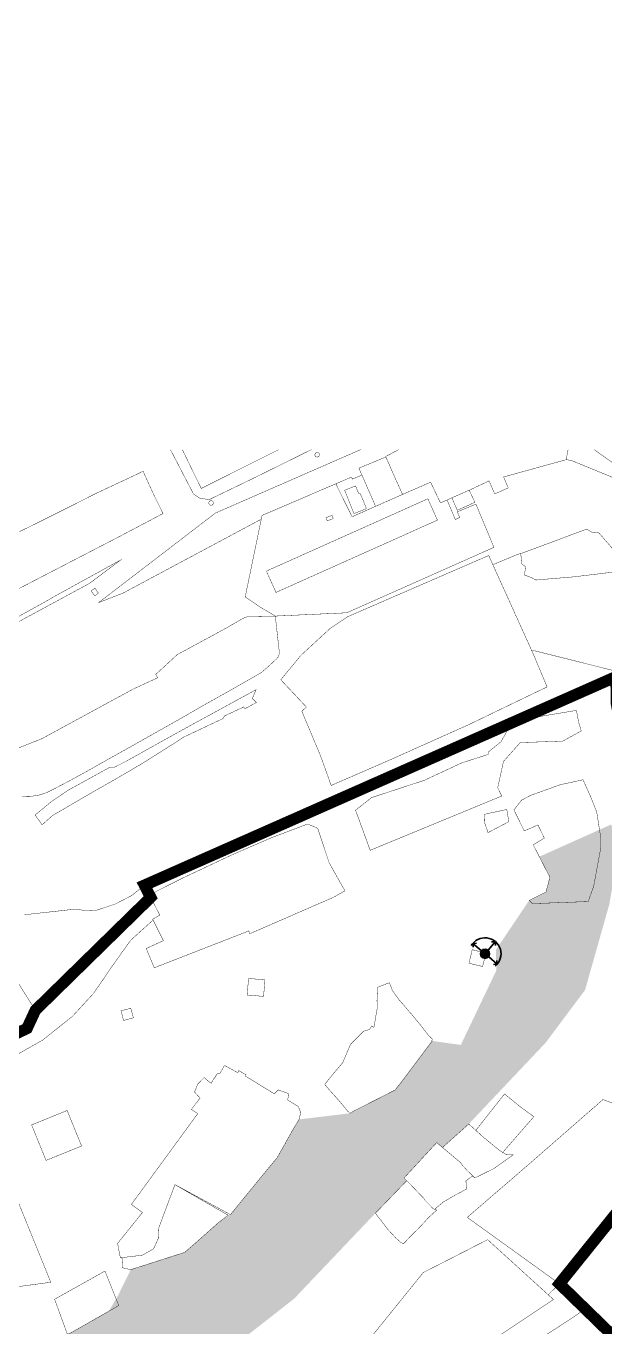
# Model space of a CAD drawing. Header units: millimetres. Extents: x 21689 to 31331, y 37531 to 43751.
# Drawn here: x 27358 to 27660, y 43042 to 43721 of the extents above; entities that cross this region are included whole.
import ezdxf

# ---------------------------------------------------------------- set-up
doc = ezdxf.new("R2010")
doc.units = ezdxf.units.MM
doc.linetypes.add('DASHEDX2', pattern=[1.5, 1, -0.5])
doc.linetypes.add('МЕЖА', pattern=[4, 1, -1, 1, -1])
for name, color, linetype, lineweight in [('0 . 11 - границы ДМ проект', 10, 'МЕЖА', 0), ('0.15 - Видовые раскрытия', 22, 'Continuous', 9), ('CONTUR', 150, 'Continuous', 9)]:
    doc.layers.add(name, color=color, linetype=linetype, lineweight=lineweight)
doc.layers.add('00 Природный ландшафт', color=81, linetype='Continuous', lineweight=9, true_color=0xa9da90, transparency=0.4)

# ---------------------------------------------------------------- blocks, each defined once
blk = doc.blocks.new('участки все')
at = {"layer": 'CONTUR', "const_width": 0.2}
for points in [[(4645.61, 5857.61), (4569.82, 5824.48), (4508.96, 5777.78), (4521.47, 5782.62), (4593.76, 5821.29), (4594.18, 5823.23), (4632.65, 5839.76), (4640.87, 5843.27), (4641.35, 5842.21), (4646.29, 5844.32), (4644.71, 5847.94), (4658.76, 5853.74), (4658.66, 5854), (4665.43, 5857.59), (4665.47, 5857.61)], [(4619.99, 5857.61), (4617.3, 5856.31), (4612.32, 5853.85), (4595.37, 5845.45), (4583.67, 5839.75), (4576.46, 5836.26), (4572.82, 5834.53), (4566.58, 5831.51), (4561.69, 5832.24), (4558.42, 5834.41), (4547.23, 5855.97), (4546.36, 5857.61)], [(4602.92, 5857.61), (4595.63, 5853.98), (4592.05, 5852.19), (4582.17, 5847.23), (4562.48, 5837.35), (4560.08, 5842.22), (4558.2, 5846), (4553.79, 5855.15), (4552.63, 5857.61)], [(4602.92, 5857.61), (4595.63, 5853.98), (4592.05, 5852.19), (4582.17, 5847.23), (4562.48, 5837.35), (4560.08, 5842.22), (4558.2, 5846), (4553.79, 5855.15), (4552.63, 5857.61)], [(4665.47, 5857.61), (4665.43, 5857.59), (4658.65, 5854), (4660.16, 5850.68), (4662.55, 5845.12), (4667.49, 5834.22), (4682.11, 5840.61), (4687.27, 5829.79), (4693.24, 5832.46), (4702.26, 5836.42), (4712.61, 5841.26), (4715.56, 5834.5), (4722.61, 5837.63), (4720.22, 5843.34), (4752.84, 5852.36), (4753.87, 5857.61)], [(4767.45, 5857.61), (4795.32, 5837.77), (4794.99, 5830.03), (4776.32, 5843.44), (4755.41, 5852), (4752.84, 5852.36), (4753.87, 5857.61)], [(4430.07, 5750.02), (4482.82, 5779.17), (4484.51, 5780.23), (4520.33, 5799.95), (4504.17, 5787.8), (4322.49, 5689.39)], [(4466.47, 5701.61), (4479.18, 5706.65), (4527.1, 5732.7), (4527.1, 5732.7), (4539.73, 5738.49), (4538.73, 5740.29), (4549.95, 5750.61), (4575.28, 5764.32), (4584.33, 5769.55), (4586.64, 5770.47), (4601.08, 5770.71), (4603.04, 5753.23), (4603.16, 5752.42), (4603.06, 5750.69), (4602.56, 5749.38), (4601.54, 5748.17), (4597.33, 5744.27), (4593.94, 5741.36), (4592.56, 5740.49), (4575.85, 5730.95), (4563.36, 5723.98), (4550.83, 5716.72), (4526.27, 5702.89), (4513.83, 5695.93), (4503.93, 5690.31), (4493.53, 5684.61), (4485.21, 5680.27), (4481.9, 5678.63), (4478.57, 5677.47), (4475.83, 5676.88), (4472.66, 5676.6), (4468.89, 5676.67)], [(4470.12, 5614.79), (4497.08, 5617.77), (4501.93, 5616.95), (4508.16, 5617.27), (4517.64, 5620.4), (4526.06, 5624.76), (4532.84, 5630.2), (4536.07, 5623.87), (4540.85, 5614.59), (4537.09, 5612.47), (4537.3, 5612.04), (4525.55, 5601.39), (4515.68, 5587.53), (4506.3, 5573.78), (4495.15, 5561.68), (4479.69, 5549.35), (4464.54, 5540.78)], [(4436.9, 5538.85), (4471.53, 5555.44), (4475.92, 5564.94), (4454.18, 5599.4)]]:
    blk.add_lwpolyline(points, dxfattribs=at)
for points in [[(4621.74, 5854.92), (4621.77, 5855.13), (4621.82, 5855.34), (4621.9, 5855.53), (4622.02, 5855.69), (4622.18, 5855.84), (4622.35, 5855.96), (4622.53, 5856.06), (4622.73, 5856.1), (4622.94, 5856.12), (4623.15, 5856.11), (4623.35, 5856.05), (4623.55, 5855.96), (4623.72, 5855.84), (4623.86, 5855.7), (4623.98, 5855.52), (4624.08, 5855.33), (4624.13, 5855.13), (4624.14, 5854.92), (4624.12, 5854.71), (4624.08, 5854.51), (4623.98, 5854.32), (4623.86, 5854.16), (4623.72, 5854), (4623.55, 5853.88), (4623.35, 5853.79), (4623.15, 5853.75), (4622.94, 5853.72), (4622.73, 5853.74), (4622.53, 5853.8), (4622.35, 5853.88), (4622.18, 5854), (4622.02, 5854.15), (4621.9, 5854.33), (4621.82, 5854.52), (4621.76, 5854.71), (4621.74, 5854.92)], [(4644.71, 5847.94), (4658.76, 5853.74), (4660.16, 5850.68), (4662.55, 5845.12), (4667.49, 5834.22), (4653.42, 5828.01), (4644.71, 5847.94)], [(4450.85, 5806.66), (4473.66, 5817.74), (4489.34, 5825.53), (4507.82, 5834.89), (4529.65, 5845.09), (4532.05, 5846.38), (4538.18, 5832.99), (4542.52, 5824.25), (4518.61, 5811.63), (4398.96, 5749.68), (4388.29, 5771.78), (4388.61, 5771.93), (4388.06, 5773.12), (4394.68, 5776.87), (4423.96, 5792.7), (4429, 5795.23), (4450.85, 5806.66)], [(4594.17, 5823.23), (4632.65, 5839.76), (4641.15, 5822.55), (4653.42, 5828.01), (4667.49, 5834.22), (4682.11, 5840.61), (4687.27, 5829.79), (4690.7, 5831.32), (4695.02, 5821.09), (4697.3, 5822.24), (4696.04, 5825.11), (4705.77, 5829.16), (4715.16, 5806.58), (4638.38, 5772.43), (4601.08, 5770.71), (4592.98, 5775.53), (4585.39, 5780.75), (4594.17, 5823.23)], [(4637.27, 5836.38), (4641.85, 5824.91), (4642.13, 5824.21), (4648.64, 5826.81), (4648.36, 5827.49), (4646.57, 5831.97), (4645.23, 5834.91), (4644.59, 5834.65), (4642.97, 5838.67), (4637.27, 5836.38)], [(4702.26, 5836.42), (4693.24, 5832.46), (4696.05, 5825.94), (4705.24, 5830.11), (4702.26, 5836.42)], [(4566.41, 5829.79), (4566.42, 5830), (4566.47, 5830.19), (4566.57, 5830.38), (4566.68, 5830.55), (4566.83, 5830.7), (4567, 5830.83), (4567.19, 5830.91), (4567.39, 5830.96), (4567.61, 5830.99), (4567.81, 5830.96), (4568.01, 5830.91), (4568.2, 5830.82), (4568.37, 5830.71), (4568.52, 5830.55), (4568.65, 5830.38), (4568.73, 5830.19), (4568.78, 5829.99), (4568.81, 5829.78), (4568.78, 5829.57), (4568.73, 5829.37), (4568.65, 5829.18), (4568.52, 5829.01), (4568.37, 5828.87), (4568.2, 5828.74), (4568.01, 5828.65), (4567.81, 5828.6), (4567.6, 5828.59), (4567.39, 5828.6), (4567.19, 5828.65), (4567, 5828.75), (4566.83, 5828.86), (4566.68, 5829.01), (4566.57, 5829.18), (4566.47, 5829.37), (4566.42, 5829.58), (4566.41, 5829.79)], [(4645.28, 5802.71), (4637.71, 5799.31), (4630.15, 5795.92), (4625.17, 5793.7), (4622.47, 5792.49), (4612.45, 5787.99), (4609.6, 5786.71), (4601.44, 5783.06), (4596.45, 5794.2), (4609.42, 5800.01), (4664.85, 5824.83), (4680.69, 5831.94), (4685.68, 5820.8), (4677.37, 5817.09), (4674.74, 5815.91), (4664.48, 5811.3), (4661.89, 5810.13), (4656.9, 5807.89), (4645.28, 5802.71)], [(4596.45, 5794.2), (4609.42, 5800.01), (4664.85, 5824.83), (4680.69, 5831.94), (4685.68, 5820.8), (4677.37, 5817.09), (4674.74, 5815.91), (4664.48, 5811.3), (4661.89, 5810.13), (4656.9, 5807.89), (4645.28, 5802.71), (4637.71, 5799.31), (4630.15, 5795.92), (4625.17, 5793.7), (4622.47, 5792.49), (4612.45, 5787.99), (4609.6, 5786.71), (4601.44, 5783.06), (4596.45, 5794.2)], [(4627.51, 5822.06), (4630.7, 5823.25), (4631.35, 5821.63), (4628.19, 5820.39), (4627.51, 5822.06)], [(4769.85, 5814.19), (4776.44, 5806.65), (4779.67, 5800.91), (4781.61, 5794.78), (4778.42, 5792.85), (4778.21, 5793.78), (4757.06, 5791.21), (4753.19, 5790.89), (4737.03, 5789.53), (4734.86, 5790.74), (4731.14, 5792.12), (4731.64, 5796.48), (4729.57, 5798.06), (4729.2, 5803.31), (4763.67, 5816.15), (4766.08, 5814.58), (4769.85, 5814.19)], [(4630.26, 5682.3), (4624.57, 5698.08), (4614.92, 5721.03), (4617.3, 5723.23), (4603.96, 5737.46), (4614.44, 5750.19), (4629.56, 5764.13), (4638.9, 5770.41), (4712.44, 5802.34), (4735.7, 5750.88), (4740.91, 5738.47), (4742.9, 5733.74), (4738.02, 5731.4), (4701.96, 5714), (4661.18, 5695.75), (4630.26, 5682.3)], [(4714.6, 5797.55), (4727.92, 5803.08), (4729.2, 5803.31), (4729.57, 5798.06), (4731.64, 5796.48), (4731.14, 5792.12), (4734.86, 5790.74), (4737.03, 5789.53), (4753.19, 5790.89), (4757.06, 5791.21), (4778.21, 5793.78), (4778.42, 5792.85), (4781.61, 5794.78), (4790.18, 5774.99), (4792.36, 5770.07), (4796.04, 5758.19), (4796.23, 5757.04), (4798.87, 5740.84), (4777.88, 5738.68), (4776.94, 5742.42), (4734.73, 5753.03), (4714.6, 5797.55)], [(4504.97, 5783.9), (4506.94, 5785.3), (4508.83, 5782.64), (4506.87, 5781.24), (4504.97, 5783.9)], [(4523.38, 5694.99), (4536.04, 5702.06), (4550.2, 5709.96), (4591.07, 5732.31), (4589.12, 5727.72), (4591.23, 5725.57), (4585.15, 5722.32), (4584.64, 5723.3), (4574.56, 5718.55), (4573.83, 5717.22), (4552.92, 5707.36), (4549.69, 5705.15), (4531.26, 5693.52), (4517.61, 5685.52), (4505.23, 5678.49), (4494.2, 5672.04), (4484.82, 5666.56), (4479.45, 5661.77), (4475.75, 5666.84), (4484.44, 5674.01), (4493.04, 5679.82), (4506.58, 5687.28), (4514.72, 5691.77), (4517.28, 5691.9), (4523.38, 5694.99)], [(4650.59, 5648.44), (4642.98, 5669.36), (4651.27, 5675.93), (4678.85, 5684.99), (4698.15, 5693.97), (4712.13, 5698.5), (4712.23, 5699.74), (4718.88, 5705.15), (4722.63, 5711.8), (4734.98, 5717.59), (4758.22, 5721.46), (4759.3, 5715.47), (4760.73, 5710.74), (4751.09, 5705.45), (4728.9, 5704.67), (4720.13, 5694.83), (4717.14, 5681.05), (4719.26, 5676.78), (4711.55, 5673.61), (4650.59, 5648.44)], [(4725.61, 5669.5), (4729.58, 5674.61), (4734.41, 5677.15), (4749.78, 5682.68), (4761.66, 5685.27), (4765.16, 5677.49), (4768.76, 5668.56), (4770.87, 5655.34), (4770.93, 5649.82), (4767.19, 5629.62), (4764.36, 5621.69), (4735.26, 5620.6), (4733.56, 5622.3), (4742.35, 5626.7), (4744.34, 5634.37), (4735.64, 5651.34), (4741.45, 5654.8), (4738.12, 5661.67), (4730.98, 5658.56), (4725.61, 5669.5)], [(4710.22, 5667.16), (4711.41, 5667.51), (4716.47, 5668.59), (4721.86, 5669.75), (4722.94, 5663.37), (4712.1, 5657.69), (4710.13, 5663.28), (4710.22, 5667.16)], [(4536.07, 5623.87), (4538.61, 5626.81), (4551.97, 5633.56), (4560.43, 5637.55), (4578.53, 5646.09), (4592.38, 5652.1), (4598.95, 5654.96), (4606.38, 5657.76), (4609.41, 5658.92), (4617.21, 5661.88), (4618.74, 5661.86), (4623.24, 5659.88), (4629.16, 5641.97), (4630.89, 5638.89), (4637.42, 5627.27), (4631.38, 5623.88), (4587.85, 5604.91), (4587.24, 5606.35), (4583.05, 5604.7), (4569.39, 5599.38), (4550.21, 5591.89), (4537.94, 5587.1), (4533.75, 5597.17), (4542.71, 5601.28), (4539.61, 5607.45), (4537.09, 5612.47), (4540.85, 5614.59), (4536.07, 5623.87)], [(4703.83, 5596.55), (4710.94, 5594.79), (4709.25, 5587.77), (4702.14, 5589.48), (4703.83, 5596.55)], [(4463.58, 5584.5), (4392.96, 5568.28), (4406.2, 5550.46), (4417.52, 5539.51), (4422.04, 5536.33), (4428.37, 5534.77), (4471.53, 5555.44), (4475.92, 5564.94), (4463.58, 5584.5)], [(4587.12, 5581.54), (4595.67, 5580.81), (4594.99, 5572.17), (4586.43, 5572.9), (4587.12, 5581.54)], [(4660.61, 5579.31), (4662.22, 5575.15), (4665.82, 5570.21), (4668.54, 5567.11), (4670.36, 5564.93), (4671.95, 5563.17), (4674.47, 5560.09), (4675.9, 5558.39), (4681.16, 5551.62), (4683.18, 5549.79), (4682.73, 5549.11), (4682.96, 5548.93), (4665.53, 5525.68), (4665.46, 5525.72), (4663.6, 5523.3), (4650.44, 5516.6), (4642.57, 5512.64), (4640.08, 5511.16), (4638.76, 5512.35), (4636.68, 5514.95), (4632.91, 5519.35), (4628.94, 5523.73), (4626.88, 5526.24), (4631.63, 5532.12), (4636.28, 5537.56), (4640.31, 5547.14), (4647.11, 5553.98), (4650.15, 5554.85), (4651.46, 5556.75), (4652.54, 5556), (4654.28, 5566.08), (4654.15, 5570.08), (4654.49, 5576.94), (4657.6, 5578.16), (4660.61, 5579.31)], [(4520.58, 5564.61), (4525.69, 5565.99), (4527.05, 5561), (4521.93, 5559.61), (4520.58, 5564.61)], [(4521.08, 5435.8), (4531.71, 5437.06), (4537.6, 5440.43), (4540.04, 5445.77), (4540.29, 5451.31), (4548.72, 5473.91), (4577.68, 5458.25), (4595.65, 5480.28), (4602.02, 5487.89), (4607.64, 5497.91), (4609.79, 5501.76), (4613.46, 5507.94), (4614.35, 5511.53), (4613.12, 5514.65), (4607.59, 5518.09), (4608.03, 5521.44), (4602.61, 5523.37), (4600.59, 5521.3), (4585.52, 5530.57), (4585.85, 5531.21), (4582.05, 5533.44), (4581.46, 5532.34), (4574.58, 5536.14), (4572.27, 5532.09), (4570.7, 5531.66), (4568.5, 5528.37), (4567.58, 5526.78), (4563.93, 5529.81), (4560.71, 5526.49), (4558.93, 5522.27), (4561.82, 5519.11), (4557.36, 5513.19), (4560.59, 5510.93), (4525.98, 5463.56), (4531.79, 5459.36), (4518.79, 5443.23), (4520.26, 5435.7), (4521.08, 5435.8)], [(4701.25, 5456.81), (4734.08, 5485.14), (4772.06, 5518.32), (4785.19, 5513.36), (4800.75, 5507.38), (4813.41, 5502.74), (4809.51, 5497.27), (4792.29, 5475.54), (4778.4, 5458.46), (4762.06, 5437.79), (4749.35, 5422.14), (4701.25, 5456.81)], [(4705.7, 5502.24), (4709.08, 5499.16), (4718.03, 5491.8), (4719.75, 5490.72), (4735.99, 5509.38), (4729.09, 5514.41), (4720.7, 5521.24), (4705.7, 5502.24)], [(4473.95, 5505.08), (4492.49, 5512.61), (4500.01, 5494.07), (4481.47, 5486.55), (4473.95, 5505.08)], [(4688.37, 5493.32), (4689.82, 5492.07), (4697.74, 5485.4), (4698.91, 5483.77), (4699.8, 5482.84), (4701.07, 5481.41), (4704.1, 5478.48), (4705.18, 5477.4), (4715.07, 5482.26), (4725.26, 5489.5), (4721.61, 5489.54), (4718.03, 5491.8), (4709.08, 5499.16), (4702.05, 5505.57), (4688.37, 5493.32)], [(4685.3, 5495.84), (4686.12, 5495.16), (4689.82, 5492.07), (4697.74, 5485.4), (4698.91, 5483.77), (4699.8, 5482.84), (4701.07, 5481.41), (4704.1, 5478.48), (4700.56, 5475.89), (4700.8, 5471.61), (4697.55, 5469.8), (4694.96, 5468.45), (4688.66, 5464.79), (4684.14, 5460.94), (4683.61, 5461.26), (4678.95, 5465.93), (4678.83, 5466.44), (4673.59, 5471.92), (4671.5, 5474.1), (4670.08, 5475.52), (4668.25, 5477.33), (4685.3, 5495.84)], [(4375.01, 5485.51), (4379.09, 5481.51), (4391.41, 5479.49), (4386.04, 5441.33), (4450.86, 5435.65), (4454.04, 5471.87), (4460.49, 5480.72), (4483.95, 5422.95), (4377.15, 5408.54), (4380.78, 5421.68), (4375.01, 5485.51)], [(4548.72, 5473.91), (4576.53, 5457.91), (4571.54, 5454.19), (4558.97, 5443.01), (4553.78, 5438.53), (4525.67, 5429.52), (4521.47, 5430.47), (4521.08, 5435.8), (4531.71, 5437.06), (4537.6, 5440.43), (4540.04, 5445.77), (4540.29, 5451.31), (4548.72, 5473.91)], [(4669.66, 5475.94), (4670.08, 5475.52), (4671.5, 5474.1), (4673.59, 5471.92), (4678.83, 5466.44), (4678.95, 5465.93), (4683.47, 5461.41), (4683.61, 5461.26), (4684.14, 5460.94), (4684.46, 5461.22), (4685.22, 5460.5), (4684.68, 5460.02), (4680.83, 5456.53), (4678.75, 5454.14), (4675.24, 5450.45), (4671.92, 5447.22), (4667.91, 5442.97), (4666.42, 5443.9), (4663.94, 5446.11), (4660, 5450.32), (4653.31, 5458.98), (4669.66, 5475.94)], [(4508.07, 5231.52), (4565.54, 5281.02), (4573.45, 5275.38), (4585.3, 5295.17), (4607.95, 5324.09), (4713.42, 5392.04), (4746.22, 5413.92), (4711.87, 5445.18), (4678.26, 5427.98), (4642.33, 5383.45), (4624.36, 5382.68), (4607.95, 5368.62), (4597.81, 5377.2), (4577.48, 5355.33), (4514.21, 5317.83), (4489.2, 5252.21), (4508.07, 5231.52)], [(4492.7, 5395.55), (4485.94, 5414.08), (4512.22, 5428.78), (4519.42, 5410.79), (4492.7, 5395.55)], [(4713.42, 5392.04), (4746.22, 5413.92), (4743.5, 5416.45), (4749.35, 5422.14), (4763.01, 5409.33), (4759, 5406.37), (4754.85, 5403.57), (4637.66, 5327.62), (4630.85, 5323.46), (4624.37, 5318.77), (4618.32, 5313.56), (4612.71, 5307.9), (4603.49, 5318.38), (4607.95, 5324.09), (4713.42, 5392.04)]]:
    blk.add_lwpolyline(points, close=True, dxfattribs=at)
blk = doc.blocks.new('Точки и сектора раскрытия панорам')
at = {"layer": '0.15 - Видовые раскрытия', "transparency": 33554687}
h = blk.add_hatch(color=256, dxfattribs=at)
h.dxf.hatch_style = 1
h.paths.add_polyline_path([(1662.2, -164.03, 1), (1661.37, -159.03, 1)])
at = {"layer": '0.15 - Видовые раскрытия', "lineweight": 35}
for p, q in [((1653.65, -162.89), (1654.7, -161.29)), ((1653.65, -162.89), (1659.28, -161.95)), ((1653.65, -162.89), (1655.16, -164.05)), ((1669.92, -160.18), (1664.29, -161.11)), ((1669.92, -160.18), (1668.41, -159.01)), ((1669.92, -160.18), (1668.87, -161.77)), ((1663.14, -169.66), (1661.55, -168.61)), ((1663.14, -169.66), (1662.2, -164.03)), ((1663.14, -169.66), (1664.3, -168.15))]:
    blk.add_line(p, q, dxfattribs=at)
at = {"layer": '0.15 - Видовые раскрытия'}
blk.add_circle((1661.78, -161.53), 2.54, dxfattribs=at)
at = {"layer": '0.15 - Видовые раскрытия', "lineweight": 35}
blk.add_arc((1661.78, -161.51), 8.36, 179.69434, 19.04379, dxfattribs=at)

msp = doc.modelspace()

# ---------------------------------------------------------------- hatches: boundary and pattern name
at = {"layer": '00 Природный ландшафт', "transparency": 33554585}
h = msp.add_hatch(color=256, dxfattribs=at)
h.dxf.hatch_style = 1
h.paths.add_polyline_path([(27233.1, 42874.83), (27241.06, 42926.21), (27283.8, 42950.25), (27322.3, 42984.11), (27340, 42992.44), (27392.19, 42999.38), (27424.77, 42999.57), (27497.65, 43056.71), (27540.05, 43101.34), (27556.4, 43118.3), (27555, 43119.69), (27572.05, 43138.2), (27575.12, 43135.68), (27588.8, 43147.93), (27628.85, 43190.3), (27649.46, 43217.88), (27662.12, 43262.59), (27666.3, 43286.53), (27663.21, 43304.32), (27625.58, 43287.46), (27631.09, 43276.73), (27629.09, 43269.06), (27620.31, 43264.66), (27602.94, 43238.83), (27603.15, 43228.04), (27584.63, 43189.18), (27569.7, 43191.29), (27552.28, 43168.04), (27550.35, 43165.66), (27537.19, 43158.96), (27529.32, 43155), (27526.82, 43153.52), (27500.2, 43150.3), (27496.54, 43144.12), (27494.39, 43140.27), (27488.77, 43130.25), (27482.39, 43122.63), (27464.42, 43100.61), (27458.28, 43096.54), (27445.71, 43085.36), (27440.52, 43080.89), (27412.41, 43071.88), (27405.98, 43058.78), (27401.08, 43050.34), (27382.45, 43039.51), (27322.81, 43020.92), (27300.5, 43015.39), (27270.15, 43008.15), (27247.35, 43004.95), (27236.81, 43059.05), (27237.77, 43062.31), (27239.16, 43069.33), (27251.22, 43149.13), (27239.22, 43149.47), (27214.53, 43153.36), (27208.37, 43167.78), (27223.33, 43176.1), (27217.02, 43189.01), (27218.29, 43206.98), (27213.36, 43207.6), (27202.43, 43208.96), (27182.85, 43202.77), (27158.64, 43184.49), (27133.75, 43169.79), (27093.57, 43130.11), (27065.51, 43094.24), (27062.17, 43067.79), (27078.53, 43050.13), (27091.66, 43038.24), (27116.35, 43026.73), (27126.19, 43022.08), (27140.96, 43012.96), (27145.6, 43025.23), (27157.92, 43018.96), (27160.45, 43022.14), (27168.42, 43017.76), (27185.59, 42979.03), (27173.37, 42949.99), (27187.71, 42945.71), (27181.75, 42918.91), (27180.52, 42913.26), (27200.93, 42901.87), (27206.57, 42885.05)])

# ---------------------------------------------------------------- linework, layer by layer
at = {"layer": '0 . 11 - границы ДМ проект', "color": 7, "linetype": 'DASHEDX2', "lineweight": 100, "ltscale": 9, "transparency": 33554687, "const_width": 6, "flags": 128}
msp.add_lwpolyline([(22946.73, 37638.63), (22902.58, 38352.1), (23040.31, 38403.75), (23117.29, 38401.21), (23331.14, 38342.16), (23767.92, 38429.68), (23839.74, 38479.18), (23935.86, 38610.42), (23988.4, 38646.95), (24015.49, 38690.25), (24098.85, 38777.82), (24145.03, 38828.88), (24135.93, 38857.75), (24309.79, 39159.02), (24384.58, 39142.81), (24479.69, 39275.04), (24546.54, 39209.37), (24750.01, 39350.13), (25003.88, 39639.8), (25413.16, 40107.12), (25363.28, 40286.2), (24989.23, 40491.14), (25395.28, 40838.84), (25660.56, 41058.12), (25845.24, 41208.92), (25792.92, 41266.23), (25888.27, 41383.12), (26058.63, 41521.65), (26092.2, 41658.69), (26130.83, 41752.53), (26159.07, 41742.27), (26300.9, 42104.41), (26325.34, 42112.11), (26524.48, 42049.12), (26659.52, 41994.11), (26661.3, 41997.38), (26646.24, 42050.67), (26706.46, 42026.98), (26859.65, 41970.83), (27006.59, 41919.76), (27172.98, 41911.41), (27384.06, 41951.12), (27369.53, 42033.59), (27673.24, 42086.3), (27976.36, 41979.69), (28033.35, 41963.23), (28102.86, 41962.56), (28159.54, 41928.27), (28328.6, 41835.14), (28499.53, 41807.33), (28720.17, 41761.45), (29052.46, 41622.84), (29045.52, 41606.09), (29058.02, 41600.92), (29065.19, 41619.05), (29089.18, 41611.33), (29476.61, 41567.37), (29694.11, 41552.14), (29707.83, 41609), (29818.28, 41584.5), (29941.9, 41545.71), (30079.67, 41531.57), (30099.06, 41598.9), (30133.54, 41631.15), (30187.93, 41657.25), (30321.66, 41749.67), (30401.38, 41749.67), (30509.19, 41676.74), (30617.63, 41749.67), (30608.36, 41787.7), (30599.77, 41907.5), (30613.25, 41930.65), (30611.36, 41954.39), (30596.2, 41953.51), (30593.67, 42010.25), (30597.05, 42063.37), (30605.38, 42235.81), (30665.45, 42236.17), (30657.33, 42284.13), (30610.32, 42363.4), (30625.51, 42373.52), (30633.15, 42373.02), (30649.52, 42377.68), (30654.81, 42423.45), (30716.03, 42430.23), (30760.54, 42567.65), (30765.8, 42586.36), (30791.95, 42710.49), (30846.37, 42699.4), (30866.74, 42759.78), (30939.13, 42753.23), (31030.96, 42735.49), (31057.16, 42750.28), (31131.35, 42919.39), (31178.71, 43049.99), (31223.9, 43155.77), (31261.16, 43239.22), (31200.23, 43266.25), (31159.04, 43264.62), (31092.9, 43324.59), (31030.84, 43397.77), (30974.06, 43434.01), (30837.68, 43448.49), (30812.71, 43443.57), (30797.57, 43373.26), (30670.04, 43084.43), (30627.79, 42979.09), (30572.79, 42815.93), (30581.39, 42739.2), (30580.07, 42670.05), (30572.53, 42633.02), (30553.34, 42565.66), (30547.4, 42556.65), (30525.72, 42505.25), (30514.51, 42510.11), (30479.51, 42425.86), (30461.95, 42345.38), (30464.75, 42236.14), (30403.52, 42231.72), (30362, 42222.3), (30262.37, 42221.19), (30097.98, 42200.41), (30088.95, 42269.89), (30058.49, 42273.9), (30000.91, 42267.83), (30008.93, 42181.88), (29926.02, 42170.86), (29838.04, 42159.36), (29837.12, 42151.42), (29801.62, 42150.52), (29804.08, 42118.48), (29746.29, 42112.77), (29727.01, 42117.61), (29726.77, 42121.26), (29669.99, 42116.48), (29667.12, 42186.75), (29663.62, 42276.82), (29664.83, 42334.2), (29729.67, 42336.19), (29743.29, 42425.8), (29681.45, 42426.64), (29599.85, 42422.04), (29585.29, 42460.05), (29593.55, 42547.9), (29586.23, 42640.93), (29612.42, 42670.26), (29566.57, 42703.24), (29536.55, 42712.38), (29485.13, 42721.11), (29445.22, 42718.94), (29271.87, 42704.28), (29252.91, 42692.41), (29197.95, 42673.04), (29178.85, 42668.77), (29146.59, 42665.68), (29091.04, 42663.1), (29090.12, 42694.39), (29093.43, 42735.41), (29109.46, 42731.74), (29114.94, 42754.25), (29105.61, 42762.57), (29115.3, 42813.46), (29163.59, 42900), (29195.32, 42957.41), (29200.53, 43020.6), (29169.03, 43102.91), (29094.39, 43130.16), (29034.07, 43130.54), (28931.05, 43118.37), (28819.4, 43060.11), (28798.63, 43021.64), (28799.74, 42985.88), (28707.96, 42909.03), (28686.59, 42891.68), (28665.24, 42871.73), (28655.12, 42859.97), (28647.85, 42848.5), (28636.35, 42823.08), (28630.36, 42817.18), (28632.11, 42786.97), (28651.56, 42783.79), (28691.78, 42770.28), (28688.63, 42759.99), (28685.9, 42758.4), (28674.4, 42734.05), (28670.96, 42721.95), (28465.92, 42806.49), (28422.23, 42822.02), (28375.9, 42835.07), (28353.71, 42839.03), (28334.9, 42842.59), (28324.45, 42844.67), (28310.37, 42860.64), (28285.15, 42868.53), (28273.81, 42871.97), (28249.69, 42869.4), (28186.52, 42849.62), (28159.73, 42849.83), (28118.75, 42863.99), (28094.8, 42888.25), (28084.71, 42900.92), (28068.74, 42924.62), (28025.62, 42901.74), (28004.08, 42892.7), (27951.92, 42913.21), (27851.65, 42849.79), (27793.9, 42819.52), (27766.59, 42881.7), (27711.88, 42969.56), (27682.2, 43019.56), (27636.09, 43064.5), (27679.04, 43117.9), (27700.16, 43145.1), (27730.28, 43232.44), (27705.35, 43256.96), (27691.79, 43306.56), (27688.55, 43316.07), (27675.1, 43337.74), (27671.02, 43346.91), (27667.81, 43356.54), (27665.87, 43367.34), (27665.76, 43376.05), (27664.78, 43381.05), (27419.59, 43272.56), (27422.82, 43266.23), (27362.67, 43207.3), (27358.27, 43197.8), (27315.11, 43177.13), (27276.85, 43176.61), (27257.44, 43175.75), (27253.84, 43180.5), (27248.88, 43187.03), (27238.09, 43198.06), (27218.29, 43206.98), (27213.36, 43207.6), (27202.43, 43208.96), (27239.74, 43225.54), (27236.35, 43231.88), (27229.04, 43245.51), (27224.79, 43253.43), (27207.06, 43286.52), (27191.9, 43314.8), (27189.96, 43318.43), (27109.82, 43276.33), (27075.56, 43340.35), (27088.29, 43348.01), (27054.82, 43405.39), (27040.02, 43396.59), (27025.14, 43422.1), (27004.05, 43461.84), (26932.79, 43645.55), (26914.14, 43691.8), (26899.52, 43700.46), (26872.13, 43716.99), (26742.39, 43504.78), (26736.34, 43496.67), (26723.68, 43483.84), (26681.05, 43469.92), (26667.11, 43474.54), (26618.22, 43488.58), (26621.71, 43502.66), (26587.49, 43510.32), (26573.52, 43508.91), (26527.9, 43493.77), (26492.74, 43503.26), (26478.24, 43499.38), (26452.07, 43505.41), (26442.19, 43502.58), (26426.7, 43506.38), (26416.4, 43498.79), (26374.87, 43508.45), (26369.59, 43485.73), (26357.38, 43433.16), (26343.06, 43372.1), (26343.68, 43335.85), (26278.09, 43335.37), (26275.1, 43319.34), (26179.58, 43336.15), (26136.07, 43350.43), (26129.55, 43332.91), (26114.21, 43338.65), (26048.36, 43335.77), (26042.27, 43335.96), (26041.86, 43305.06), (26039.99, 43285.4), (25993.77, 43297.06), (25935.55, 43314.57), (25864.49, 43314.71), (25836.1, 43306.44), (25791.06, 43309.44), (25778.1, 43340.97), (25720.4, 43383.9), (25692.71, 43506.7), (25567.19, 43536.12), (25552.49, 43470.45), (25520.72, 43350.23), (25464.42, 43088.88), (25450.38, 42940.35), (25403.2, 42900.12), (25517.17, 42564.61), (25324.39, 42333.51), (25231.57, 42248.42), (25084.91, 42241.32), (25004.68, 42115.84), (25034.08, 42028.82), (25232.98, 41677.08), (25331.24, 41588.66), (25222.08, 41431.42), (24497, 41147.16), (24469.6, 41188.24), (24382.78, 41181.73), (24281.81, 41064.62), (24269, 41033.06), (24267.52, 40970.79), (24345.86, 40986.54), (24396.82, 40849.9), (24260.73, 40587.7), (24122.54, 40455.83), (24175.55, 40365.15), (24087.33, 40202.95), (23882.35, 40127.13), (23799.32, 39897.89), (23757.23, 39543.04), (23644.49, 39442.48), (23258.99, 39279.22), (23188.93, 39177.24), (23155.23, 38943.77), (22794.42, 38626.82), (22640.55, 38070.59), (22681.18, 37890.91), (22868.64, 37599.25), (22946.73, 37638.63)], close=True, dxfattribs=at)

# ---------------------------------------------------------------- block references
at = {"layer": '0.15 - Видовые раскрытия', "color": 0, "lineweight": 9, "rotation": 130.2505568969265}
msp.add_blockref('Точки и сектора раскрытия панорам', (28547.7, 41864.08), dxfattribs=at)
at = {"layer": 'CONTUR'}
msp.add_blockref('участки все', (22886.75, 37642.36), dxfattribs=at)

doc.saveas('drawing.dxf')
